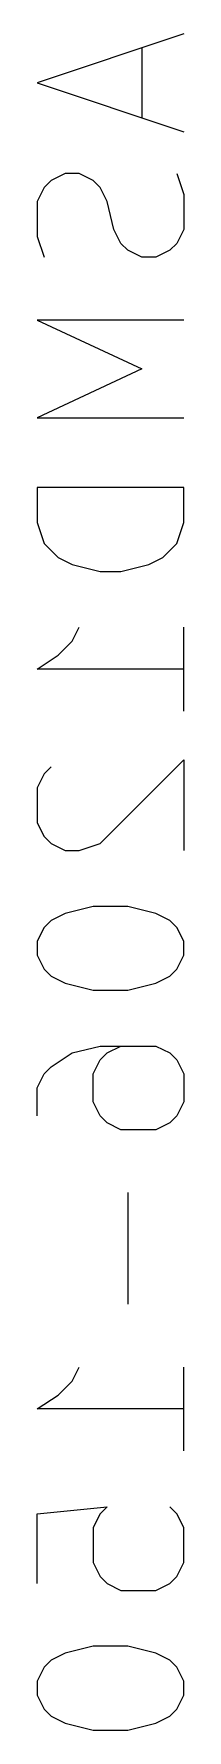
# Model space of a CAD drawing. Extents: x -29 to 358, y -109 to 38.
# Drawn here: x -4.407 to -4.153, y 20.018 to 22.958 of the extents above; entities that cross this region are included whole.
import ezdxf

# ---------------------------------------------------------------- set-up
doc = ezdxf.new("R2010")
doc.units = 0
doc.layers.add('BLACK', color=7, linetype='CONTINUOUS')

msp = doc.modelspace()

# ---------------------------------------------------------------- linework, layer by layer
at = {"layer": 'BLACK', "linetype": 'CONTINUOUS'}
for p, q in [((-4.15309, 22.9577), (-4.40709, 22.873)), ((-4.22567, 22.9335), (-4.22567, 22.8125)), ((-4.40709, 22.873), (-4.15309, 22.7883)), ((-4.395, 22.6916), (-4.40709, 22.6674)), ((-4.3829, 22.7037), (-4.395, 22.6916)), ((-4.35871, 22.7158), (-4.3829, 22.7037)), ((-4.33452, 22.7158), (-4.35871, 22.7158)), ((-4.31033, 22.7037), (-4.33452, 22.7158)), ((-4.29824, 22.6916), (-4.31033, 22.7037)), ((-4.28614, 22.6674), (-4.29824, 22.6916)), ((-4.16519, 22.7158), (-4.15309, 22.6795)), ((-4.40709, 22.6674), (-4.40709, 22.6069)), ((-4.27405, 22.619), (-4.28614, 22.6674)), ((-4.15309, 22.6795), (-4.15309, 22.619)), ((-4.40709, 22.6069), (-4.395, 22.5706)), ((-4.26195, 22.5948), (-4.27405, 22.619)), ((-4.15309, 22.619), (-4.16519, 22.5948)), ((-4.24986, 22.5827), (-4.26195, 22.5948)), ((-4.22567, 22.5706), (-4.24986, 22.5827)), ((-4.17728, 22.5827), (-4.20148, 22.5706)), ((-4.16519, 22.5948), (-4.17728, 22.5827)), ((-4.20148, 22.5706), (-4.22567, 22.5706)), ((-4.15309, 22.4618), (-4.40709, 22.4618)), ((-4.40709, 22.4618), (-4.22567, 22.3771)), ((-4.22567, 22.3771), (-4.40709, 22.2924)), ((-4.40709, 22.2924), (-4.15309, 22.2924)), ((-4.15309, 22.1715), (-4.40709, 22.1715)), ((-4.40709, 22.1715), (-4.40709, 22.111)), ((-4.15309, 22.111), (-4.15309, 22.1715)), ((-4.40709, 22.111), (-4.395, 22.0747)), ((-4.16519, 22.0747), (-4.15309, 22.111)), ((-4.395, 22.0747), (-4.37081, 22.0505)), ((-4.18938, 22.0505), (-4.16519, 22.0747)), ((-4.37081, 22.0505), (-4.34662, 22.0384)), ((-4.21357, 22.0384), (-4.18938, 22.0505)), ((-4.34662, 22.0384), (-4.29824, 22.0263)), ((-4.29824, 22.0263), (-4.26195, 22.0263)), ((-4.26195, 22.0263), (-4.21357, 22.0384)), ((-4.34662, 21.9054), (-4.33452, 21.9296)), ((-4.15309, 21.7844), (-4.15309, 21.9296)), ((-4.37081, 21.8812), (-4.34662, 21.9054)), ((-4.40709, 21.857), (-4.37081, 21.8812)), ((-4.15309, 21.857), (-4.40709, 21.857)), ((-4.29824, 21.5546), (-4.15309, 21.6998)), ((-4.15309, 21.6998), (-4.15309, 21.5425)), ((-4.395, 21.6756), (-4.40709, 21.6514)), ((-4.3829, 21.6877), (-4.395, 21.6756)), ((-4.40709, 21.6514), (-4.40709, 21.5909)), ((-4.40709, 21.5909), (-4.395, 21.5667)), ((-4.395, 21.5667), (-4.3829, 21.5546)), ((-4.3829, 21.5546), (-4.35871, 21.5425)), ((-4.33452, 21.5425), (-4.29824, 21.5546)), ((-4.35871, 21.5425), (-4.33452, 21.5425)), ((-4.35871, 21.4337), (-4.3829, 21.4216)), ((-4.31033, 21.4458), (-4.35871, 21.4337)), ((-4.24986, 21.4458), (-4.31033, 21.4458)), ((-4.20148, 21.4337), (-4.24986, 21.4458)), ((-4.17728, 21.4216), (-4.20148, 21.4337)), ((-4.395, 21.4095), (-4.40709, 21.3853)), ((-4.3829, 21.4216), (-4.395, 21.4095)), ((-4.16519, 21.4095), (-4.17728, 21.4216)), ((-4.15309, 21.3853), (-4.16519, 21.4095)), ((-4.40709, 21.3853), (-4.40709, 21.3611)), ((-4.15309, 21.3611), (-4.15309, 21.3853)), ((-4.40709, 21.3611), (-4.395, 21.3369)), ((-4.16519, 21.3369), (-4.15309, 21.3611)), ((-4.395, 21.3369), (-4.3829, 21.3248)), ((-4.3829, 21.3248), (-4.35871, 21.3127)), ((-4.35871, 21.3127), (-4.31033, 21.3006)), ((-4.24986, 21.3006), (-4.20148, 21.3127)), ((-4.20148, 21.3127), (-4.17728, 21.3248)), ((-4.17728, 21.3248), (-4.16519, 21.3369)), ((-4.31033, 21.3006), (-4.24986, 21.3006)), ((-4.3829, 21.1676), (-4.34662, 21.1918)), ((-4.34662, 21.1918), (-4.29824, 21.2039)), ((-4.29824, 21.2039), (-4.20148, 21.2039)), ((-4.29824, 21.1797), (-4.28614, 21.1918)), ((-4.28614, 21.1918), (-4.26195, 21.2039)), ((-4.20148, 21.2039), (-4.17728, 21.1918)), ((-4.17728, 21.1918), (-4.16519, 21.1797)), ((-4.395, 21.1555), (-4.3829, 21.1676)), ((-4.31033, 21.1555), (-4.29824, 21.1797)), ((-4.16519, 21.1797), (-4.15309, 21.1555)), ((-4.40709, 21.1313), (-4.395, 21.1555)), ((-4.31033, 21.1071), (-4.31033, 21.1555)), ((-4.15309, 21.1555), (-4.15309, 21.1071)), ((-4.40709, 21.0829), (-4.40709, 21.1313)), ((-4.29824, 21.0829), (-4.31033, 21.1071)), ((-4.15309, 21.1071), (-4.16519, 21.0829)), ((-4.28614, 21.0708), (-4.29824, 21.0829)), ((-4.16519, 21.0829), (-4.17728, 21.0708)), ((-4.26195, 21.0587), (-4.28614, 21.0708)), ((-4.20148, 21.0587), (-4.26195, 21.0587)), ((-4.17728, 21.0708), (-4.20148, 21.0587)), ((-4.24986, 20.9499), (-4.24986, 20.7563)), ((-4.34662, 20.6233), (-4.33452, 20.6475)), ((-4.15309, 20.5023), (-4.15309, 20.6475)), ((-4.37081, 20.5991), (-4.34662, 20.6233)), ((-4.40709, 20.5749), (-4.37081, 20.5991)), ((-4.15309, 20.5749), (-4.40709, 20.5749)), ((-4.40709, 20.3935), (-4.28614, 20.4056)), ((-4.28614, 20.4056), (-4.29824, 20.3935)), ((-4.16519, 20.3935), (-4.17728, 20.4056)), ((-4.40709, 20.2725), (-4.40709, 20.3935)), ((-4.29824, 20.3935), (-4.31033, 20.3693)), ((-4.31033, 20.3693), (-4.31033, 20.3088)), ((-4.15309, 20.3693), (-4.16519, 20.3935)), ((-4.15309, 20.3088), (-4.15309, 20.3693)), ((-4.31033, 20.3088), (-4.29824, 20.2846)), ((-4.29824, 20.2846), (-4.28614, 20.2725)), ((-4.17728, 20.2725), (-4.16519, 20.2846)), ((-4.16519, 20.2846), (-4.15309, 20.3088)), ((-4.28614, 20.2725), (-4.26195, 20.2604)), ((-4.26195, 20.2604), (-4.20148, 20.2604)), ((-4.20148, 20.2604), (-4.17728, 20.2725)), ((-4.31033, 20.1637), (-4.35871, 20.1516)), ((-4.24986, 20.1637), (-4.31033, 20.1637)), ((-4.20148, 20.1516), (-4.24986, 20.1637)), ((-4.3829, 20.1395), (-4.395, 20.1274)), ((-4.35871, 20.1516), (-4.3829, 20.1395)), ((-4.17728, 20.1395), (-4.20148, 20.1516)), ((-4.16519, 20.1274), (-4.17728, 20.1395)), ((-4.395, 20.1274), (-4.40709, 20.1032)), ((-4.15309, 20.1032), (-4.16519, 20.1274)), ((-4.40709, 20.1032), (-4.40709, 20.079)), ((-4.40709, 20.079), (-4.395, 20.0548)), ((-4.16519, 20.0548), (-4.15309, 20.079)), ((-4.15309, 20.079), (-4.15309, 20.1032)), ((-4.395, 20.0548), (-4.3829, 20.0427)), ((-4.17728, 20.0427), (-4.16519, 20.0548)), ((-4.3829, 20.0427), (-4.35871, 20.0306)), ((-4.35871, 20.0306), (-4.31033, 20.0185)), ((-4.31033, 20.0185), (-4.24986, 20.0185)), ((-4.24986, 20.0185), (-4.20148, 20.0306)), ((-4.20148, 20.0306), (-4.17728, 20.0427))]:
    msp.add_line(p, q, dxfattribs=at)

doc.saveas('drawing.dxf')
